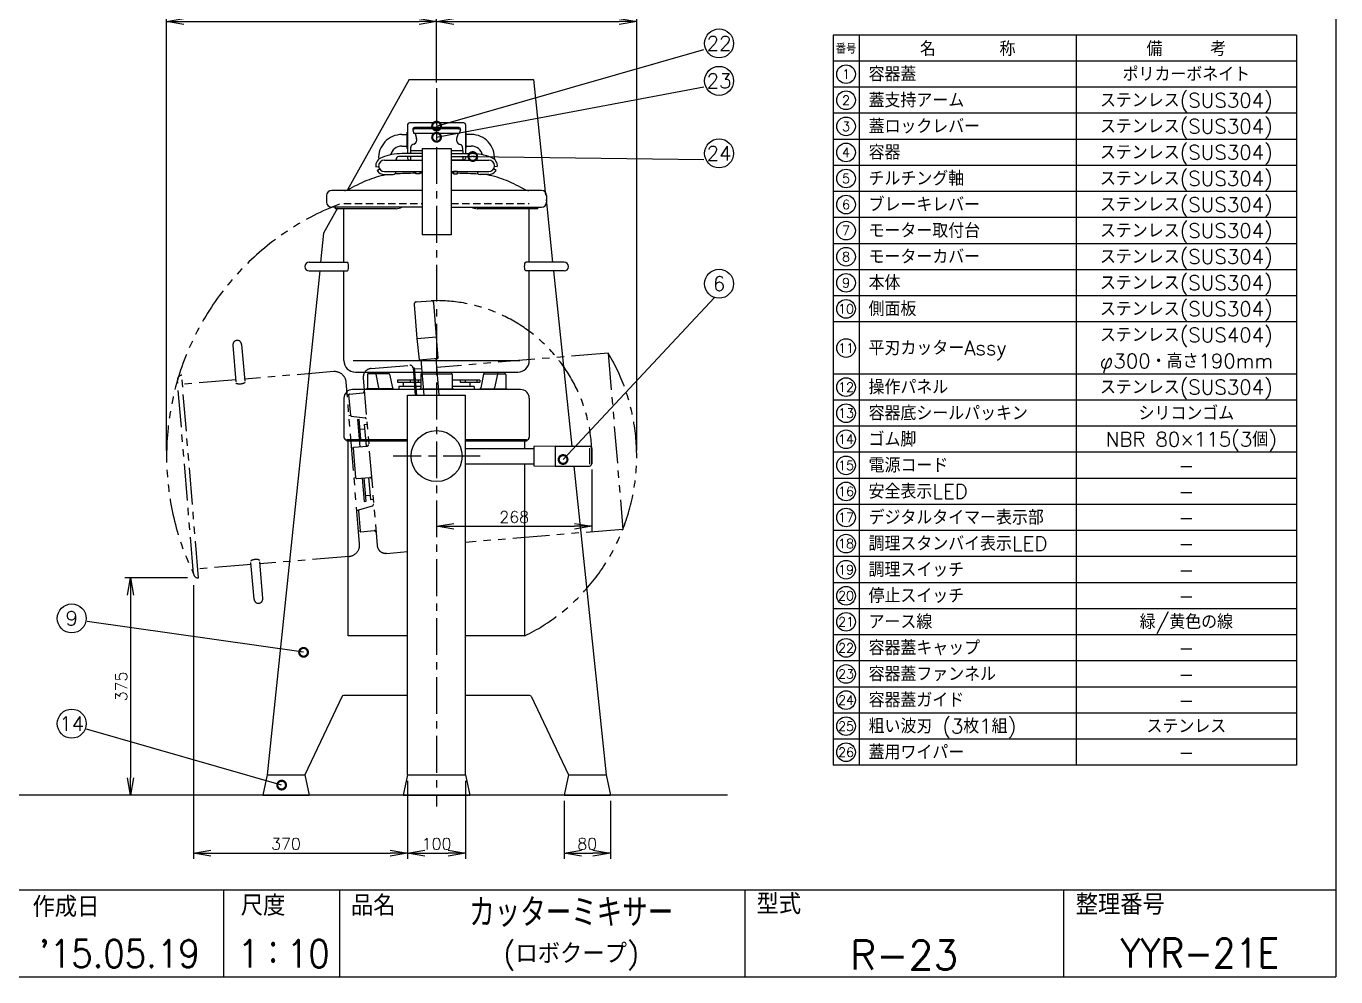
# Model space of a CAD drawing. Extents: x 230 to 4050, y 0 to 2754.
# Drawn here: x 1789 to 4050, y 0 to 1640 of the extents above; entities that cross this region are included whole.
import ezdxf
from ezdxf.enums import TextEntityAlignment as Align

# ---------------------------------------------------------------- set-up
doc = ezdxf.new("R2010")
doc.units = 0
doc.header["$LTSCALE"] = 2
doc.header["$PDMODE"] = 3
for name, pattern in [('CENTER', [50.8, 31.75, -6.35, 6.35, -6.35]), ('HIDDEN', [9.525, 6.35, -3.175]), ('PHANTOM', [63.5, 31.75, -6.35, 6.35, -6.35, 6.35, -6.35])]:
    doc.linetypes.add(name, pattern=pattern)
doc.layers.get('0').update_dxf_attribs({"linetype": 'CONTINUOUS'})
doc.layers.get('DEFPOINTS').update_dxf_attribs({"linetype": 'CONTINUOUS'})
for name, color, linetype in [('DANMEN', 7, 'CONTINUOUS'), ('SIYOU', 7, 'CONTINUOUS'), ('SUNPOU', 7, 'CONTINUOUS'), ('WAKU', 7, 'CONTINUOUS')]:
    doc.layers.add(name, color=color, linetype=linetype)
doc.styles.get("Standard").update_dxf_attribs({"font": 'romans.shx', "bigfont": 'extfont.shx'})
doc.dimstyles.get("Standard").update_dxf_attribs({"dimscale": 10, "dimtxt": 2, "dimasz": 3, "dimexe": 1, "dimexo": 1, "dimgap": 0.6, "dimtad": 3, "dimdec": 0, "dimzin": 0, "dimdsep": 46, "dimtxsty": 'STANDARD', "dimblk1": 'OPEN', "dimblk2": 'OPEN', "dimsah": 1, "dimcen": 1.5, "dimadec": 0, "dimazin": 0, "dimtfac": 1, "dimtdec": 0, "dimtmove": 0, "dimatfit": 0, "dimldrblk": 'DOTSMALL', "dimfxl": 1, "dimtvp": 1, "dimtolj": 1, "dimtzin": 0, "dimarcsym": 0})

# ---------------------------------------------------------------- blocks, each defined once
blk = doc.blocks.new('_OPEN')
at = {"color": 0, "linetype": 'ByBlock'}
for p, q in [((-1, 0.167), (0, 0)), ((0, 0), (-1, -0.167)), ((0, 0), (-1, 0))]:
    blk.add_line(p, q, dxfattribs=at)
blk = doc.blocks.new('*D6')
at = {"layer": 'DEFPOINTS', "color": 0}
for p in [(2765.6, 885.4), (2497.6, 823.4), (2765.6, 777.3)]:
    blk.add_point(p, dxfattribs=at)
at = {"layer": 'SUNPOU', "color": 0, "lineweight": -2}
for p, q in [((2765.6, 875.4), (2765.6, 767.3)), ((2497.6, 813.4), (2497.6, 767.3)), ((2527.6, 777.3), (2735.6, 777.3))]:
    blk.add_line(p, q, dxfattribs=at)
at = {"layer": 'SUNPOU', "color": 0, "lineweight": -2, "xscale": 30, "yscale": 30, "zscale": 30, "rotation": 180}
blk.add_blockref('_OPEN', (2497.6, 777.3), dxfattribs=at)
at = {"layer": 'SUNPOU', "color": 0, "lineweight": -2, "xscale": 30, "yscale": 30, "zscale": 30}
blk.add_blockref('_OPEN', (2765.6, 777.3), dxfattribs=at)
at = {"layer": 'SUNPOU', "color": 0, "insert": (2631.6, 793.3), "char_height": 20, "attachment_point": 5}
blk.add_mtext('\\A1;268', dxfattribs=at)
blk = doc.blocks.new('_DotSmall')
at = {"color": 0, "linetype": 'ByBlock', "const_width": 0.5}
blk.add_lwpolyline([(-0.0625, 0, 1), (0.0625, 0, 1)], format="xyb", close=True, dxfattribs=at)
blk = doc.blocks.new('*D21')
at = {"layer": 'DEFPOINTS', "color": 0}
for p in [(2077.6, 688.4), (1969.2, 313.4), (2077.6, 313.4)]:
    blk.add_point(p, dxfattribs=at)
at = {"layer": 'SUNPOU', "color": 0, "lineweight": -2}
for p, q in [((2067.6, 688.4), (1959.2, 688.4)), ((1969.2, 658.4), (1969.2, 343.4)), ((2067.6, 313.4), (1959.2, 313.4))]:
    blk.add_line(p, q, dxfattribs=at)
at = {"layer": 'SUNPOU', "color": 0, "lineweight": -2, "xscale": 30, "yscale": 30, "zscale": 30}
for p, rotation in [((1969.2, 688.4), 90), ((1969.2, 313.4), 270)]:
    blk.add_blockref('_OPEN', p, dxfattribs=dict(at, rotation=rotation))
at = {"layer": 'SUNPOU', "color": 0, "insert": (1953.2, 500.9), "char_height": 20, "attachment_point": 5, "rotation": 90}
blk.add_mtext('\\A1;375', dxfattribs=at)
blk = doc.blocks.new('*D28')
at = {"layer": 'DEFPOINTS', "color": 0}
for p in [(2843.1, 1648.4), (2497.6, 1533.3), (2843.1, 898.4)]:
    blk.add_point(p, dxfattribs=at)
at = {"layer": 'SUNPOU', "color": 0, "lineweight": -2}
for p, q in [((2497.6, 1543.3), (2497.6, 1658.4)), ((2843.1, 908.4), (2843.1, 1658.4)), ((2527.6, 1648.4), (2813.1, 1648.4))]:
    blk.add_line(p, q, dxfattribs=at)
at = {"layer": 'SUNPOU', "color": 0, "lineweight": -2, "xscale": 30, "yscale": 30, "zscale": 30, "rotation": 180}
blk.add_blockref('_OPEN', (2497.6, 1648.4), dxfattribs=at)
at = {"layer": 'SUNPOU', "color": 0, "lineweight": -2, "xscale": 30, "yscale": 30, "zscale": 30}
blk.add_blockref('_OPEN', (2843.1, 1648.4), dxfattribs=at)
at = {"layer": 'SUNPOU', "color": 0, "insert": (2670.4, 1664.4), "char_height": 20, "attachment_point": 5}
blk.add_mtext('\\A1;345', dxfattribs=at)
blk = doc.blocks.new('*D10')
at = {"layer": 'DEFPOINTS', "color": 0}
for p in [(2078, 685.5), (2447.6, 348.4), (2447.6, 213.4)]:
    blk.add_point(p, dxfattribs=at)
at = {"layer": 'SUNPOU', "color": 0, "lineweight": -2}
for p, q in [((2078, 675.5), (2078, 203.4)), ((2447.6, 338.4), (2447.6, 203.4)), ((2108, 213.4), (2417.6, 213.4))]:
    blk.add_line(p, q, dxfattribs=at)
at = {"layer": 'SUNPOU', "color": 0, "lineweight": -2, "xscale": 30, "yscale": 30, "zscale": 30, "rotation": 180}
blk.add_blockref('_OPEN', (2078, 213.4), dxfattribs=at)
at = {"layer": 'SUNPOU', "color": 0, "lineweight": -2, "xscale": 30, "yscale": 30, "zscale": 30}
blk.add_blockref('_OPEN', (2447.6, 213.4), dxfattribs=at)
at = {"layer": 'SUNPOU', "color": 0, "insert": (2237.6, 229.4), "char_height": 20, "attachment_point": 5}
blk.add_mtext('\\A1;370', dxfattribs=at)
blk = doc.blocks.new('*D11')
at = {"layer": 'DEFPOINTS', "color": 0}
for p in [(2447.6, 348.4), (2547.6, 348.4), (2547.6, 213.4)]:
    blk.add_point(p, dxfattribs=at)
at = {"layer": 'SUNPOU', "color": 0, "lineweight": -2}
for p, q in [((2447.6, 338.4), (2447.6, 203.4)), ((2547.6, 338.4), (2547.6, 203.4)), ((2477.6, 213.4), (2517.6, 213.4))]:
    blk.add_line(p, q, dxfattribs=at)
at = {"layer": 'SUNPOU', "color": 0, "lineweight": -2, "xscale": 30, "yscale": 30, "zscale": 30, "rotation": 180}
blk.add_blockref('_OPEN', (2447.6, 213.4), dxfattribs=at)
at = {"layer": 'SUNPOU', "color": 0, "lineweight": -2, "xscale": 30, "yscale": 30, "zscale": 30}
blk.add_blockref('_OPEN', (2547.6, 213.4), dxfattribs=at)
at = {"layer": 'SUNPOU', "color": 0, "insert": (2497.6, 229.4), "char_height": 20, "attachment_point": 5}
blk.add_mtext('\\A1;100', dxfattribs=at)
blk = doc.blocks.new('*D14')
at = {"layer": 'DEFPOINTS', "color": 0}
for p in [(2497.6, 1648.4), (2497.6, 1533.3), (2031.5, 898.4)]:
    blk.add_point(p, dxfattribs=at)
at = {"layer": 'SUNPOU', "color": 0, "lineweight": -2}
for p, q in [((2031.5, 908.4), (2031.5, 1658.4)), ((2497.6, 1543.3), (2497.6, 1658.4)), ((2061.5, 1648.4), (2467.6, 1648.4))]:
    blk.add_line(p, q, dxfattribs=at)
at = {"layer": 'SUNPOU', "color": 0, "lineweight": -2, "xscale": 30, "yscale": 30, "zscale": 30, "rotation": 180}
blk.add_blockref('_OPEN', (2031.5, 1648.4), dxfattribs=at)
at = {"layer": 'SUNPOU', "color": 0, "lineweight": -2, "xscale": 30, "yscale": 30, "zscale": 30}
blk.add_blockref('_OPEN', (2497.6, 1648.4), dxfattribs=at)
at = {"layer": 'SUNPOU', "color": 0, "insert": (2264.6, 1664.4), "char_height": 20, "attachment_point": 5}
blk.add_mtext('\\A1;470', dxfattribs=at)
blk = doc.blocks.new('*D15')
at = {"layer": 'DEFPOINTS', "color": 0}
for p in [(2843.1, 1688.4), (2031.5, 898.4), (2843.1, 898.4)]:
    blk.add_point(p, dxfattribs=at)
at = {"layer": 'SUNPOU', "color": 0, "lineweight": -2}
for p, q in [((2031.5, 908.4), (2031.5, 1698.4)), ((2843.1, 908.4), (2843.1, 1698.4)), ((2061.5, 1688.4), (2813.1, 1688.4))]:
    blk.add_line(p, q, dxfattribs=at)
at = {"layer": 'SUNPOU', "color": 0, "lineweight": -2, "xscale": 30, "yscale": 30, "zscale": 30, "rotation": 180}
blk.add_blockref('_OPEN', (2031.5, 1688.4), dxfattribs=at)
at = {"layer": 'SUNPOU', "color": 0, "lineweight": -2, "xscale": 30, "yscale": 30, "zscale": 30}
blk.add_blockref('_OPEN', (2843.1, 1688.4), dxfattribs=at)
at = {"layer": 'SUNPOU', "color": 0, "insert": (2437.3, 1704.4), "char_height": 20, "attachment_point": 5}
blk.add_mtext('\\A1;815', dxfattribs=at)
blk = doc.blocks.new('*D31')
at = {"layer": 'DEFPOINTS', "color": 0}
for p in [(2717.6, 313.4), (2797.6, 313.4), (2797.6, 213.4)]:
    blk.add_point(p, dxfattribs=at)
at = {"layer": 'SUNPOU', "color": 0, "lineweight": -2}
for p, q in [((2717.6, 303.4), (2717.6, 203.4)), ((2797.6, 303.4), (2797.6, 203.4)), ((2747.6, 213.4), (2767.6, 213.4))]:
    blk.add_line(p, q, dxfattribs=at)
at = {"layer": 'SUNPOU', "color": 0, "lineweight": -2, "xscale": 30, "yscale": 30, "zscale": 30, "rotation": 180}
blk.add_blockref('_OPEN', (2717.6, 213.4), dxfattribs=at)
at = {"layer": 'SUNPOU', "color": 0, "lineweight": -2, "xscale": 30, "yscale": 30, "zscale": 30}
blk.add_blockref('_OPEN', (2797.6, 213.4), dxfattribs=at)
at = {"layer": 'SUNPOU', "color": 0, "insert": (2757.6, 229.4), "char_height": 20, "attachment_point": 5}
blk.add_mtext('\\A1;80', dxfattribs=at)

msp = doc.modelspace()

# ---------------------------------------------------------------- linework, layer by layer
at = {"color": 2}
for p, q in [((2450, 1548.4), (2344, 1357.9)), ((2450, 1548.4), (2665, 1548.4)), ((2665, 1548.4), (2685.9, 1348.5)), ((2437.6, 1453.4), (2446.6, 1453.4)), ((2446.6, 1429.4), (2446.6, 1457.4)), ((2446.6, 1457.4), (2447.6, 1457.4)), ((2548.6, 1457.4), (2547.6, 1457.4)), ((2548.6, 1457.4), (2547.6, 1457.4)), ((2548.6, 1429.4), (2548.6, 1457.4)), ((2557.6, 1453.4), (2548.6, 1453.4)), ((2437.6, 1433.4), (2446.6, 1433.4)), ((2446.6, 1429.4), (2447.6, 1429.4)), ((2472.6, 1429.4), (2472.6, 1280.4)), ((2472.6, 1429.4), (2522.6, 1429.4)), ((2522.6, 1429.4), (2522.6, 1280.4)), ((2548.6, 1429.4), (2547.6, 1429.4)), ((2548.6, 1429.4), (2547.6, 1429.4)), ((2548.6, 1433.4), (2557.6, 1433.4)), ((2407.6, 1409.4), (2472.6, 1409.4)), ((2472.6, 1420.4), (2437.6, 1420.4)), ((2472.6, 1415.4), (2437.6, 1415.4)), ((2522.6, 1420.4), (2557.7, 1420.4)), ((2522.6, 1415.4), (2557.7, 1415.4)), ((2522.6, 1409.4), (2587.6, 1409.4)), ((2392.8, 1397.4), (2397.7, 1398.1)), ((2395, 1391.4), (2399.2, 1394.1)), ((2407.6, 1389.4), (2472.6, 1389.4)), ((2407.6, 1384.4), (2422.6, 1384.4)), ((2522.6, 1389.4), (2587.6, 1389.4)), ((2587.6, 1384.4), (2572.6, 1384.4)), ((2577.6, 1389.4), (2587.6, 1389.4)), ((2600.3, 1391.4), (2596.1, 1394.1)), ((2602.5, 1397.4), (2597.6, 1398.1)), ((2472.6, 1356.9), (2316.6, 1356.9)), ((2678.6, 1356.9), (2522.6, 1356.9)), ((2307.6, 1347.9), (2307.6, 1336.9)), ((2686.6, 1341.4), (2697.9, 1232.9)), ((2687.6, 1347.9), (2687.6, 1336.9)), ((2326.6, 1326.4), (2302.6, 1283.4)), ((2472.6, 1327.9), (2316.6, 1327.9)), ((2427.6, 1325.4), (2322.6, 1325.4)), ((2337.6, 1232.9), (2337.6, 1326.4)), ((2522.6, 1327.9), (2678.6, 1327.9)), ((2672.6, 1325.4), (2567.6, 1325.4)), ((2657.6, 1232.9), (2657.6, 1326.4)), ((2302.6, 1283.4), (2297.4, 1232.9)), ((2522.6, 1280.4), (2472.6, 1280.4)), ((2277.6, 1232.9), (2343.6, 1232.9)), ((2717.6, 1232.9), (2651.7, 1232.9)), ((2295.8, 1217.9), (2205.1, 348.4)), ((2277.6, 1217.9), (2343.6, 1217.9)), ((2337.6, 1063.4), (2337.6, 1217.9)), ((2717.6, 1217.9), (2651.7, 1217.9)), ((2657.6, 1063.4), (2657.6, 1217.9)), ((2699.5, 1217.9), (2731, 915.4)), ((2353.6, 1063.4), (2641.6, 1063.4)), ((2357.6, 1043.4), (2637.6, 1043.4)), ((2379.4, 1040.4), (2379.4, 1043.4)), ((2415.5, 1040.4), (2379.4, 1040.4)), ((2391.8, 1040.4), (2391.8, 1043.4)), ((2415.5, 1040.4), (2415.5, 1043.4)), ((2471.6, 1040.4), (2471.6, 1043.4)), ((2471.6, 1040.4), (2523.7, 1040.4)), ((2523.7, 1040.4), (2523.7, 1043.4)), ((2579.7, 1040.4), (2579.7, 1043.4)), ((2579.7, 1040.4), (2615.9, 1040.4)), ((2603.5, 1040.4), (2603.5, 1043.4)), ((2615.9, 1040.4), (2615.9, 1043.4)), ((2378.4, 1039.4), (2378.4, 1016.4)), ((2392.7, 1039.6), (2397.5, 1016)), ((2416.5, 1039.6), (2421.3, 1016)), ((2470.6, 1029.4), (2430, 1029.4)), ((2430, 1029.4), (2430, 1026.2)), ((2430, 1026.2), (2470.6, 1026.2)), ((2432.6, 1018.4), (2432.6, 1013.4)), ((2470.6, 1018.4), (2432.6, 1018.4)), ((2440.1, 1026.2), (2440.1, 1018.4)), ((2452.2, 1029.4), (2452.2, 1026.2)), ((2465.9, 1029.4), (2465.9, 1026.2)), ((2470.6, 1039.4), (2470.6, 1016.4)), ((2524.7, 1039.4), (2524.7, 1016.4)), ((2572, 1029.4), (2524.7, 1029.4)), ((2562.6, 1018.4), (2524.7, 1018.4)), ((2538.3, 1029.4), (2538.3, 1026.2)), ((2538.3, 1026.2), (2572, 1026.2)), ((2547.1, 1029.4), (2547.1, 1026.2)), ((2555.1, 1026.2), (2555.1, 1018.4)), ((2562.6, 1018.4), (2562.6, 1013.4)), ((2567.1, 1029.4), (2567.1, 1026.2)), ((2572, 1029.4), (2572, 1026.2)), ((2578.8, 1039.6), (2574, 1016)), ((2602.5, 1039.6), (2597.8, 1016)), ((2616.9, 1039.4), (2616.9, 1016.4)), ((2337.6, 998.4), (2337.6, 931.4)), ((2642.6, 1013.4), (2352.6, 1013.4)), ((2376.4, 1014.4), (2376.4, 1013.4)), ((2398.3, 1014.4), (2377.6, 1014.4)), ((2399.5, 1013.4), (2399.5, 1014.4)), ((2422.1, 1014.4), (2400.7, 1014.4)), ((2423.3, 1013.4), (2423.3, 1014.4)), ((2447.6, 348.4), (2447.6, 1003.4)), ((2447.6, 1003.4), (2547.6, 1003.4)), ((2468.6, 1014.4), (2468.6, 1013.4)), ((2471.5, 1014.4), (2523.8, 1014.4)), ((2526.7, 1014.4), (2526.7, 1013.4)), ((2547.6, 348.4), (2547.6, 1003.4)), ((2572, 1013.4), (2572, 1014.4)), ((2573.2, 1014.4), (2594.6, 1014.4)), ((2595.8, 1013.4), (2595.8, 1014.4)), ((2597, 1014.4), (2617.7, 1014.4)), ((2618.9, 1014.4), (2618.9, 1013.4)), ((2657.6, 998.4), (2657.6, 931.4)), ((2342.6, 926.4), (2342.6, 924.4)), ((2447.6, 926.4), (2342.6, 926.4)), ((2447.6, 924.4), (2342.6, 924.4)), ((2345.1, 588.4), (2345.1, 924.4)), ((2652.6, 926.4), (2547.6, 926.4)), ((2652.6, 924.4), (2547.6, 924.4)), ((2547.6, 911.4), (2665.6, 911.4)), ((2650.1, 911.4), (2650.1, 924.4)), ((2652.6, 926.4), (2652.6, 924.4)), ((2702.6, 915.4), (2665.6, 914.9)), ((2665.6, 914.9), (2665.6, 881.9)), ((2702.6, 915.4), (2761.6, 915.4)), ((2702.6, 915.4), (2702.6, 881.4)), ((2761.6, 912), (2761.6, 884.8)), ((2765.6, 911.4), (2765.6, 885.4)), ((2547.6, 885.4), (2665.6, 885.4)), ((2650.1, 588.4), (2650.1, 885.4)), ((2665.6, 881.9), (2702.6, 881.4)), ((2702.6, 881.4), (2761.6, 881.4)), ((2734.6, 881.4), (2790.1, 348.4)), ((2447.6, 588.4), (2345.1, 588.4)), ((2650.1, 588.4), (2547.6, 588.4)), ((2334.5, 484), (2270.1, 348.4)), ((2447.6, 485.4), (2336.7, 485.4)), ((2658.6, 485.4), (2547.6, 485.4)), ((2660.8, 484), (2725.1, 348.4)), ((2205.1, 348.4), (2197.6, 313.4)), ((2205.1, 348.4), (2270.1, 348.4)), ((2270.1, 348.4), (2277.6, 313.4)), ((2447.6, 348.4), (2440.1, 313.4)), ((2447.6, 348.4), (2547.6, 348.4)), ((2547.6, 348.4), (2555.1, 313.4)), ((2725.1, 348.4), (2717.6, 313.4)), ((2725.1, 348.4), (2790.1, 348.4)), ((2790.1, 348.4), (2797.6, 313.4)), ((2197.6, 313.4), (2277.6, 313.4)), ((2440.1, 313.4), (2555.1, 313.4)), ((2717.6, 313.4), (2797.6, 313.4))]:
    msp.add_line(p, q, dxfattribs=at)
at = {"color": 2, "extrusion": (0, 1, 0)}
for p, q in [((2447.6, 1470.4), (2447.6, 1420.4)), ((2544.6, 1473.4), (2450.6, 1473.4)), ((2547.6, 1470.4), (2547.6, 1420.4)), ((2427.6, 1409.4), (2427.6, 1410.2)), ((2447.6, 1415.4), (2447.6, 1412.4)), ((2447.6, 1412.6), (2447.6, 1412.4)), ((2544.6, 1409.4), (2522.6, 1409.4))]:
    msp.add_line(p, q, dxfattribs=at)
at = {"color": 2, "linetype": 'Continuous'}
for p, q in [((2456.6, 1461.6), (2458.4, 1455.4)), ((2536.8, 1455.4), (2458.4, 1455.4)), ((2535.8, 1465.4), (2459.5, 1465.4)), ((2460.5, 1455.4), (2463.2, 1446.5)), ((2534.7, 1455.4), (2532.1, 1446.5)), ((2538.7, 1461.6), (2536.8, 1455.4)), ((2452.6, 1430.4), (2452.6, 1428.9)), ((2452.6, 1428.9), (2452.6, 1425.9)), ((2472.6, 1425.4), (2452.6, 1425.4)), ((2452.6, 1425.4), (2452.6, 1420.4)), ((2458.5, 1436.7), (2456.4, 1435.9)), ((2542.7, 1425.4), (2522.6, 1425.4)), ((2536.8, 1436.7), (2538.8, 1435.9)), ((2542.6, 1430.4), (2542.6, 1428.9)), ((2542.6, 1428.9), (2542.6, 1425.9)), ((2542.7, 1425.4), (2542.7, 1420.4)), ((2452.6, 1415.4), (2452.6, 1409.4)), ((2542.7, 1415.4), (2542.7, 1409.4))]:
    msp.add_line(p, q, dxfattribs=at)
at = {"color": 2, "extrusion": (1.483e-13, 1, 0)}
for p in [(2547.6, 1415.4), (2547.6, 1412.6)]:
    msp.add_line(p, (2547.6, 1412.4), dxfattribs=at)
at = {"color": 2, "extrusion": (-2.15e-13, 1, 0)}
msp.add_line((2567.6, 1409.4), (2567.6, 1410.2), dxfattribs=at)
at = {"color": 2}
for points in [[(2468.6, 1385.4), (2461.6, 1385.4), (2461.6, 1389.4), (2468.6, 1389.4)], [(2526.6, 1385.4), (2533.6, 1385.4), (2533.6, 1389.4), (2526.6, 1389.4)]]:
    msp.add_lwpolyline(points, close=True, dxfattribs=at)
msp.add_circle((2497.6, 898.4), 44, dxfattribs=at)
for centre, radius, start, end in [((2450.6, 1470.4), 3, 90, 180), ((2544.6, 1470.4), 3, 0, 90), ((2437.6, 1413.4), 40, 90, 183.9229), ((2557.6, 1413.4), 40, 356.0771, 90), ((2437.6, 1413.4), 20, 90, 166.235), ((2557.6, 1413.4), 20, 13.765, 90), ((2407.6, 1399.4), 15, 105.9798, 187.6623), ((2407.6, 1399.4), 10, 90, 270), ((2439.5, 1318.9), 101.6, 91.1053, 110.7676), ((2432.6, 1410.2), 5, 94.0862, 180), ((2439.5, 1313.9), 101.6, 91.1053, 94.0862), ((2450.6, 1412.4), 3, 180, 270), ((2544.6, 1412.4), 3, 270, 0), ((2555.8, 1318.9), 101.6, 69.2324, 88.8947), ((2555.8, 1313.9), 101.6, 85.9138, 88.8947), ((2562.6, 1410.2), 5, 0, 85.9138), ((2587.6, 1399.4), 10, 270, 90), ((2587.6, 1399.4), 15, 352.3377, 74.0202), ((2407.6, 1399.4), 15, 212.231, 270), ((2422.6, 1389.4), 5, 270, 0), ((2496.2, -190.7), 1577.6, 91.2567, 92.5698), ((2496.2, -190.7), 1577.6, 90.8571, 91.0024), ((2496.2, -190.7), 1577.6, 88.8959, 89.0412), ((2496.2, -190.7), 1577.6, 87.3209, 88.6416), ((2572.6, 1389.4), 5, 180, 270), ((2587.6, 1399.4), 15, 270, 327.769), ((2316.6, 1347.9), 9, 90, 180), ((2338.5, 1373.4), 16.4, 270.5715, 290.5735), ((2656.8, 1373.4), 16.4, 249.4265, 269.4285), ((2678.6, 1347.9), 9, 0, 90), ((2316.6, 1336.9), 9, 180, 270), ((2678.6, 1336.9), 9, 270, 0), ((2330.1, 1325.4), 7.5, 160.5288, 180), ((2425.4, 1355.6), 30.3, 274.2308, 293.8417), ((2569.9, 1355.6), 30.3, 246.1583, 265.7692), ((2665.1, 1325.4), 7.5, 0, 19.4712), ((2277.6, 1225.4), 7.5, 90, 270), ((2717.6, 1225.4), 7.5, 270, 90), ((2357.6, 1063.4), 20, 180, 270), ((2637.6, 1063.4), 20, 270, 0), ((2379.4, 1039.4), 1, 90, 180), ((2415.5, 1039.4), 1, 11.4591, 90), ((2471.6, 1039.4), 1, 90, 180), ((2523.7, 1039.4), 1, 0, 90), ((2579.7, 1039.4), 1, 90, 168.5409), ((2615.9, 1039.4), 1, 0, 90), ((2352.6, 998.4), 15, 90, 180), ((2376.4, 1016.4), 2, 270, 0), ((2399.5, 1016.4), 2, 191.4591, 270), ((2423.3, 1016.4), 2, 191.4591, 270), ((2468.6, 1016.4), 2, 270, 0), ((2526.7, 1016.4), 2, 180, 270), ((2572, 1016.4), 2, 270, 348.5409), ((2595.8, 1016.4), 2, 270, 348.5409), ((2618.9, 1016.4), 2, 180, 270), ((2642.6, 998.4), 15, 0, 90), ((2342.6, 931.4), 5, 180, 270), ((2652.6, 931.4), 5, 270, 0), ((2761.6, 911.4), 4, 0, 90), ((2761.6, 885.4), 4, 270, 0), ((2336.7, 482.9), 2.5, 90, 154.6179), ((2658.6, 482.9), 2.5, 25.3821, 90)]:
    msp.add_arc(centre, radius, start, end, dxfattribs=at)
at = {"color": 2, "linetype": 'Continuous'}
for centre, radius, start, end in [((2459.5, 1462.4), 3, 90, 196.652), ((2535.8, 1462.4), 3, 343.348, 90), ((2458.6, 1430.4), 6, 111.5228, 180), ((2453.1, 1425.9), 0.5, 180, 270), ((2455.5, 1444.2), 8, 291.5228, 16.652), ((2539.7, 1444.2), 8, 163.348, 248.4772), ((2536.6, 1430.4), 6, 0, 68.4772), ((2542.1, 1425.9), 0.5, 270, 0)]:
    msp.add_arc(centre, radius, start, end, dxfattribs=at)
at = {"color": 2}
msp.add_ellipse((2343.6, 1225.4), major_axis=(0, 7.5), ratio=0.278447, start_param=3.141593, end_param=6.283185, dxfattribs=at)
at = {"color": 2, "extrusion": (0, 0, -1)}
msp.add_ellipse((2651.7, 1225.4), major_axis=(0, 7.5), ratio=0.278447, start_param=3.141593, end_param=6.283185, dxfattribs=at)
at = {"color": 2}
for points, knots in [([(2344.3, 1358), (2355.3, 1363.9), (2376.5, 1375.3), (2399.2, 1382), (2410.4, 1384.4)], [0, 0, 0, 0, 37.20215, 71.857476, 71.857476, 71.857476, 71.857476]), ([(2584.8, 1384.4), (2596.1, 1382), (2618.8, 1375.3), (2640, 1363.9), (2651, 1358)], [244.943194, 244.943194, 244.943194, 244.943194, 279.59852, 316.800671, 316.800671, 316.800671, 316.800671])]:
    msp.add_open_spline(points, degree=3, knots=knots, dxfattribs=at)
at = {"layer": 'DANMEN', "color": 2, "linetype": 'CENTER'}
for p, q in [((2497.6, 1533.3), (2497.6, 293.8)), ((2572.6, 898.4), (2422.6, 898.4))]:
    msp.add_line(p, q, dxfattribs=at)
at = {"layer": 'DANMEN', "color": 2, "linetype": 'HIDDEN'}
for p, q in [((2337.6, 1334.4), (2472.6, 1334.4)), ((2522.6, 1334.4), (2657.6, 1334.4))]:
    msp.add_line(p, q, dxfattribs=at)
at = {"layer": 'DANMEN', "color": 4, "linetype": 'PHANTOM'}
for p, q in [((2458.8, 1160.1), (2463.7, 1101.3)), ((2462.5, 1164.4), (2488.4, 1166.6)), ((2497.6, 1104.1), (2492.7, 1162.9)), ((2146.1, 1090), (2151.5, 1024.2)), ((2161, 1091.2), (2166.5, 1025.5)), ((2463.7, 1101.3), (2497.6, 1104.1)), ((2463.7, 1101.3), (2467.3, 1064.5)), ((2500.2, 1067.2), (2497.6, 1104.1)), ((2467.3, 1064.5), (2500.2, 1067.2)), ((2475.9, 1003.4), (2470.8, 1064.8)), ((2502, 1003.4), (2496.7, 1066.9)), ((2793.9, 1076.1), (2498, 1051.5)), ((2793.9, 1076.1), (2819.2, 772.1)), ((2320, 1044.2), (2166, 1031.4)), ((2384.7, 1049.6), (2451.5, 1055.2)), ((2456.9, 1050.6), (2458.9, 1050.7)), ((2456.9, 1050.6), (2460.8, 1003.4)), ((2458.9, 1050.7), (2462.8, 1003.4)), ((2472.1, 1049.3), (2459.1, 1048.3)), ((2078, 695.5), (2050.3, 1029.3)), ((2086.6, 688.2), (2057.6, 1038)), ((2151, 1030.2), (2058.9, 1022.5)), ((2364.7, 746.9), (2341.5, 1025.9)), ((2371, 1033.4), (2395, 744.4)), ((2346.3, 1004.5), (2343.3, 1004.2)), ((2349.3, 968.5), (2346.3, 1004.5)), ((2347.3, 1005.6), (2370.2, 1007.5)), ((2372, 1009.6), (2373, 1009.7)), ((2349.3, 968.5), (2346.3, 968.2)), ((2350.2, 967.6), (2374.1, 964.8)), ((2360.9, 961.7), (2364.1, 962)), ((2360.9, 961.7), (2364.9, 914.5)), ((2366.9, 928.4), (2364.1, 962)), ((2372.7, 953.3), (2377.7, 953.7)), ((2372.7, 953.3), (2375.8, 915.5)), ((2376.9, 963), (2375.9, 963)), ((2363.7, 928.1), (2366.9, 928.4)), ((2365.5, 945.2), (2373.3, 945.8)), ((2354, 912.6), (2351, 912.4)), ((2358.3, 860.7), (2354, 912.6)), ((2354.9, 913.7), (2377.8, 915.6)), ((2379.6, 917.8), (2380.6, 917.9)), ((2358.3, 860.7), (2355.3, 860.5)), ((2359.4, 859.8), (2382.3, 861.7)), ((2369.3, 860.6), (2372.7, 820.2)), ((2375.9, 820.5), (2372.5, 860.9)), ((2380.3, 861.5), (2383.4, 823.7)), ((2384.4, 859.9), (2385.4, 860)), ((2372.7, 820.2), (2375.9, 820.5)), ((2375, 830.5), (2382.8, 831.2)), ((2383.4, 823.7), (2388.4, 824.1)), ((2389.2, 814.8), (2388.2, 814.7)), ((2362.9, 804.9), (2359.9, 804.6)), ((2362.9, 804.9), (2365.9, 768.9)), ((2363.6, 805.9), (2386.8, 812.6)), ((2365.9, 768.9), (2362.9, 768.6)), ((2367, 768), (2389.9, 769.9)), ((2819.2, 772.1), (2547.6, 749.6)), ((2392.1, 768), (2393.1, 768.1)), ((2346.5, 725.3), (2192.5, 712.5)), ((2411.2, 730.7), (2447.6, 733.7)), ((2177.5, 711.3), (2085.4, 703.6)), ((2182.5, 651.5), (2177, 717.2)), ((2197.5, 652.7), (2192, 718.5))]:
    msp.add_line(p, q, dxfattribs=at)
at = {"layer": 'DANMEN', "color": 2}
msp.add_line((3000, 313.4), (496.1, 313.4), dxfattribs=at)
at = {"layer": 'DANMEN', "color": 4, "linetype": 'PHANTOM'}
for centre, radius, start, end in [((2497.6, 898.4), 466.1, 111.0596, 205.8096), ((2462.8, 1160.5), 4, 94.75, 184.75), ((2497.6, 898.4), 268.3, 357.2229, 91.9729), ((2488.7, 1162.6), 4, 4.75, 94.75), ((2153.5, 1090.6), 7.5, 4.75, 184.75), ((2497.6, 898.4), 345.5, 296.1942, 30.9442), ((2321.6, 1024.3), 20, 4.75, 94.75), ((2386, 1034.7), 15, 94.75, 184.75), ((2451.9, 1050.2), 5, 4.75, 94.75), ((2058.2, 1030), 8, 94.75, 184.75), ((2347.3, 1004.6), 1, 94.75, 184.75), ((2370, 1009.5), 2, 274.75, 4.75), ((2350.3, 968.6), 1, 184.75, 263.2909), ((2373.9, 962.8), 2, 4.75, 83.2909), ((2355, 912.7), 1, 94.75, 184.75), ((2377.6, 917.6), 2, 274.75, 4.75), ((2359.3, 860.8), 1, 184.75, 274.75), ((2382.5, 859.7), 2, 4.75, 94.75), ((2386.2, 814.5), 2, 286.2091, 4.75), ((2363.9, 804.9), 1, 106.2091, 184.75), ((2366.9, 768.9), 1, 184.75, 274.75), ((2390.1, 767.9), 2, 4.75, 94.75), ((2344.8, 745.3), 20, 274.75, 4.75), ((2410, 745.7), 15, 184.75, 274.75), ((2086, 696.2), 8, 184.75, 274.75), ((2190, 652.1), 7.5, 184.75, 4.75)]:
    msp.add_arc(centre, radius, start, end, dxfattribs=at)
at = {"layer": 'DANMEN', "color": 4, "linetype": 'PHANTOM', "extrusion": (0, 0, -1)}
msp.add_ellipse((2159, 1024.9), major_axis=(-7.47, -0.62), ratio=0.278447, start_param=3.141593, end_param=6.283185, dxfattribs=at)
at = {"layer": 'DANMEN', "color": 4, "linetype": 'PHANTOM'}
msp.add_ellipse((2184.5, 717.9), major_axis=(-7.47, -0.62), ratio=0.278447, start_param=3.141593, end_param=6.283185, dxfattribs=at)
at = {"layer": 'DEFPOINTS', "color": 5, "linetype": 'Continuous'}
msp.add_line((2535.8, 1463.4), (2459.5, 1463.4), dxfattribs=at)
for centre, start, end in [((2459.5, 1462.4), 90, 196.652), ((2535.8, 1462.4), 343.348, 90)]:
    msp.add_arc(centre, 1, start, end, dxfattribs=at)
at = {"layer": 'SIYOU', "color": 6}
for p, q in [((3182, 1625), (3182, 365)), ((3982, 1625), (3182, 1625)), ((3982, 1625), (3982, 365)), ((3982, 365), (3182, 365))]:
    msp.add_line(p, q, dxfattribs=at)
at = {"layer": 'SIYOU', "color": 7}
for p, q in [((3227, 1625), (3227, 365)), ((3602, 1625), (3602, 365)), ((3982, 1580), (3182, 1580)), ((3982, 1535), (3182, 1535)), ((3982, 1490), (3182, 1490)), ((3982, 1445), (3182, 1445)), ((3982, 1400), (3182, 1400)), ((3982, 1355), (3182, 1355)), ((3982, 1310), (3182, 1310)), ((3982, 1265), (3182, 1265)), ((3982, 1220), (3182, 1220)), ((3982, 1175), (3182, 1175)), ((3982, 1130), (3182, 1130)), ((3982, 1040), (3182, 1040)), ((3982, 995), (3182, 995)), ((3982, 950), (3182, 950)), ((3982, 905), (3182, 905)), ((3982, 860), (3182, 860)), ((3982, 815), (3182, 815)), ((3982, 770), (3182, 770)), ((3982, 725), (3182, 725)), ((3982, 680), (3182, 680)), ((3982, 635), (3182, 635)), ((3982, 590), (3182, 590)), ((3982, 545), (3182, 545)), ((3982, 500), (3182, 500)), ((3982, 455), (3182, 455)), ((3982, 410), (3182, 410))]:
    msp.add_line(p, q, dxfattribs=at)
at = {"layer": 'SIYOU'}
for centre in [(3204.5, 1557.5), (3204.5, 1512.5), (3204.5, 1467.5), (3204.5, 1422.5), (3204.5, 1377.5), (3204.5, 1332.5), (3204.5, 1287.5), (3204.5, 1242.5), (3204.5, 1197.5), (3204.5, 1152.5), (3204.5, 1085), (3204.5, 1017.5), (3204.5, 972.5), (3204.5, 927.5), (3204.5, 882.5), (3204.5, 837.5), (3204.5, 792.5), (3204.5, 747.5), (3204.5, 702.5), (3204.5, 657.5), (3204.5, 612.5), (3204.5, 567.5), (3204.5, 522.5), (3204.5, 477.5), (3204.5, 432.5), (3204.5, 387.5)]:
    msp.add_circle(centre, 16.1, dxfattribs=at)
at = {"layer": 'SUNPOU'}
for centre in [(2985.3, 1610.6), (2985.3, 1546), (2985.3, 1420.9), (2985.3, 1195.9), (1867.7, 618.5), (1867.7, 436.8)]:
    msp.add_circle(centre, 25, dxfattribs=at)
at = {"layer": 'WAKU', "color": 6}
for p, q in [((4050, 2753.5), (4050, 0)), ((230, 150), (4050, 150)), ((230, 0), (4050, 0))]:
    msp.add_line(p, q, dxfattribs=at)
at = {"layer": 'WAKU', "color": 7}
for p, q in [((2130, 150), (2130, 0)), ((2330, 150), (2330, 0)), ((3030, 150), (3030, 0)), ((3580, 150), (3580, 0))]:
    msp.add_line(p, q, dxfattribs=at)

# ---------------------------------------------------------------- texts
at = {"layer": 'SIYOU'}
for s, height, p in [('番号', 16.07, (3204.5, 1602.5)), ('名\u3000\u3000\u3000\u3000称', 25, (3414.5, 1602.5)), ('備\u3000\u3000\u3000考', 25, (3792, 1602.5)), ('1', 16.1, (3204.5, 1557.5)), ('2', 16.1, (3204.5, 1512.5)), ('3', 16.1, (3204.5, 1467.5)), ('4', 16.1, (3204.5, 1422.5)), ('5', 16.1, (3204.5, 1377.5)), ('6', 16.1, (3204.5, 1332.5)), ('7', 16.1, (3204.5, 1287.5)), ('8', 16.1, (3204.5, 1242.5)), ('9', 16.1, (3204.5, 1197.5)), ('10', 16.07, (3204.5, 1152.5)), ('11', 16.07, (3204.5, 1085)), ('12', 16.07, (3204.5, 1017.5)), ('13', 16.07, (3204.5, 972.5)), ('14', 16.07, (3204.5, 927.5)), ('15', 16.07, (3204.5, 882.5)), ('16', 16.07, (3204.5, 837.5)), ('17', 16.07, (3204.5, 792.5)), ('18', 16.07, (3204.5, 747.5)), ('19', 16.07, (3204.5, 702.5)), ('20', 16.07, (3204.5, 657.5)), ('21', 16.07, (3204.5, 612.5)), ('22', 16.07, (3204.5, 567.5)), ('23', 16.07, (3204.5, 522.5)), ('24', 16.07, (3204.5, 477.5)), ('25', 16.07, (3204.5, 432.5)), ('26', 16.07, (3204.5, 387.5))]:
    msp.add_text(s, height=height, dxfattribs=at).set_placement(p, align=Align.MIDDLE)
for s, p in [('容器蓋', (3243.4, 1557.5)), ('蓋支持アーム', (3243.4, 1512.5)), ('蓋ロックレバー', (3243.4, 1467.5)), ('容器', (3243.4, 1422.5)), ('チルチング軸', (3243.4, 1377.5)), ('ブレーキレバー', (3243.4, 1332.5)), ('モーター取付台', (3243.4, 1287.5)), ('モーターカバー', (3243.4, 1242.5)), ('本体', (3243.4, 1197.5)), ('側面板', (3243.4, 1152.5)), ('平刃カッターAssy', (3243.4, 1085)), ('操作パネル', (3243.4, 1017.5)), ('容器底シールパッキン', (3243.4, 972.5)), ('ゴム脚', (3243.4, 927.5)), ('電源コード', (3243.4, 882.5)), ('安全表示LED', (3243.4, 837.5)), ('デジタルタイマー表示部', (3243.4, 792.5)), ('調理スタンバイ表示LED', (3243.4, 747.5)), ('調理スイッチ', (3243.4, 702.5)), ('停止スイッチ', (3243.4, 657.5)), ('アース線', (3243.4, 612.5)), ('容器蓋キャップ', (3243.4, 567.5)), ('容器蓋ファンネル', (3243.4, 522.5)), ('容器蓋ガイド', (3243.4, 477.5)), ('粗い波刃 (3枚1組)\u3000\u3000', (3243.4, 432.5)), ('蓋用ワイパー', (3243.4, 387.5))]:
    msp.add_text(s, height=25, dxfattribs=at).set_placement(p, align=Align.MIDDLE_LEFT)
at = {"layer": 'SIYOU', "color": 1}
for s, p in [('ポリカーボネイト', (3792, 1557.5)), ('ステンレス(SUS304)', (3792, 1512.5)), ('ステンレス(SUS304)', (3792, 1467.5)), ('ステンレス(SUS304)', (3792, 1422.5)), ('ステンレス(SUS304)', (3792, 1377.5)), ('ステンレス(SUS304)', (3792, 1332.5)), ('ステンレス(SUS304)', (3792, 1287.5)), ('ステンレス(SUS304)', (3792, 1242.5)), ('ステンレス(SUS304)', (3792, 1197.5)), ('ステンレス(SUS304)', (3792, 1152.5)), ('ステンレス(SUS404)', (3792, 1107.5)), ('φ300・高さ190mm', (3792, 1062.5)), ('ステンレス(SUS304)', (3792, 1017.5)), ('シリコンゴム', (3792, 972.5)), (' NBR 80×115(3個)', (3792, 927.5)), ('-', (3792, 882.5)), ('-', (3792, 837.5)), ('-', (3792, 792.5)), ('-', (3792, 747.5)), ('-', (3792, 702.5)), ('-', (3792, 657.5)), ('緑/黄色の線', (3792, 612.5)), ('-', (3792, 567.5)), ('-', (3792, 522.5)), ('-', (3792, 477.5)), ('ステンレス', (3792, 432.5)), ('-', (3792, 387.5))]:
    msp.add_text(s, height=25, dxfattribs=at).set_placement(p, align=Align.MIDDLE_CENTER)
at = {"layer": 'SUNPOU'}
for s, p in [('22', (2985.3, 1610.6)), ('23', (2985.3, 1546)), ('24', (2985.3, 1420.9)), ('6', (2985.3, 1195.9)), ('9', (1867.7, 618.5)), ('14', (1867.7, 436.8))]:
    msp.add_text(s, height=25, dxfattribs=at).set_placement(p, align=Align.MIDDLE)
at = {"layer": 'WAKU'}
for s, p in [('作成日', (1800, 103.1)), ('尺度', (2159.5, 105.4)), ('品名', (2349.7, 105.4)), ('型式', (3049.9, 108)), ('整理番号', (3600.9, 107.1))]:
    msp.add_text(s, height=35, dxfattribs=at).set_placement(p)
at = {"layer": 'WAKU', "color": 1, "width": 0.8}
msp.add_text('カッターミキサー', height=50, dxfattribs=at).set_placement((2730, 112.5), align=Align.MIDDLE)
at = {"layer": 'WAKU', "color": 1, "width": 0.9}
for s, height, p in [("'15.05.19", 48, (1950, 16)), ('1：10', 48, (2233.9, 16)), ('YYR-21E', 50, (3815, 16))]:
    msp.add_text(s, height=height, dxfattribs=at).set_placement(p, align=Align.CENTER)
at = {"layer": 'WAKU', "color": 1}
for s, height, p in [('(ロボクープ)', 35, (2730, 37.5)), ('R-23', 50, (3305, 37.5))]:
    msp.add_text(s, height=height, dxfattribs=at).set_placement(p, align=Align.MIDDLE)

# ---------------------------------------------------------------- dimensions: what is measured, and where the dimension line sits
at = {"layer": 'SUNPOU'}
dim = msp.add_linear_dim(base=(2843.1, 1688.4), p1=(2031.5, 898.4), p2=(2843.1, 898.4), text='815', dimstyle='STANDARD', override={"dimtmove": 0}, dxfattribs=at)
dim.commit()
dim.dimension.update_dxf_attribs({"geometry": '*D15', "text_midpoint": (2437.3, 1688.4), "dimtype": 160})
dim = msp.add_linear_dim(base=(2497.6, 1648.4), p1=(2031.5, 898.4), p2=(2497.6, 1533.3), text='470', dimstyle='STANDARD', dxfattribs=at)
dim.commit()
dim.dimension.update_dxf_attribs({"geometry": '*D14', "text_midpoint": (2264.6, 1664.4)})
for base, p1, p2, override, picture, middle in [((2843.1207, 1648.4342), (2497.641, 1533.3342), (2843.1207, 898.4342), {"dimtxsty": 'STANDARD', "dimtmove": 0}, '*D28', (2670.3808, 1664.4342)), ((2765.6, 777.3), (2497.6, 823.4), (2765.6, 885.4), {"dimtxsty": 'STANDARD'}, '*D6', (2631.6, 793.3)), ((2797.6, 213.4), (2717.6, 313.4), (2797.6, 313.4), {"dimarcsym": 1}, '*D31', (2757.6, 229.4))]:
    dim = msp.add_linear_dim(base=base, p1=p1, p2=p2, dimstyle='STANDARD', override=override, dxfattribs=at)
    dim.commit()
    dim.dimension.update_dxf_attribs({"geometry": picture, "text_midpoint": middle})
dim = msp.add_linear_dim(base=(1969.2, 313.4), p1=(2077.6, 688.4), p2=(2077.6, 313.4), angle=90, dimstyle='STANDARD', dxfattribs=at)
dim.commit()
dim.dimension.update_dxf_attribs({"geometry": '*D21', "text_midpoint": (1969.2, 500.9), "dimtype": 160})
dim = msp.add_linear_dim(base=(2447.6, 213.4), p1=(2078, 685.5), p2=(2447.6, 348.4), dimstyle='STANDARD', dxfattribs=at)
dim.commit()
dim.dimension.update_dxf_attribs({"geometry": '*D10', "text_midpoint": (2237.6, 213.4), "dimtype": 160})
dim = msp.add_linear_dim(base=(2547.6, 213.4), p1=(2447.6, 348.4), p2=(2547.6, 348.4), dimstyle='STANDARD', override={"dimtxsty": 'STANDARD'}, dxfattribs=at)
dim.commit()
dim.dimension.update_dxf_attribs({"geometry": '*D11', "text_midpoint": (2497.6, 213.4), "dimtype": 160})

# ---------------------------------------------------------------- leaders
for points in [[(2497.6, 1467.9), (2959.1, 1600)], [(2497.6, 1448.7), (2959.1, 1535.4)], [(2560.1, 1415.4), (2959.1, 1410.3)], [(2716, 892.6), (2977.4, 1172.2)], [(2268, 559.9), (1894.2, 613.1)], [(2230.1, 330.8), (1893.5, 427.3)]]:
    msp.add_leader(points, dimstyle='STANDARD', dxfattribs=at)

doc.saveas('drawing.dxf')
